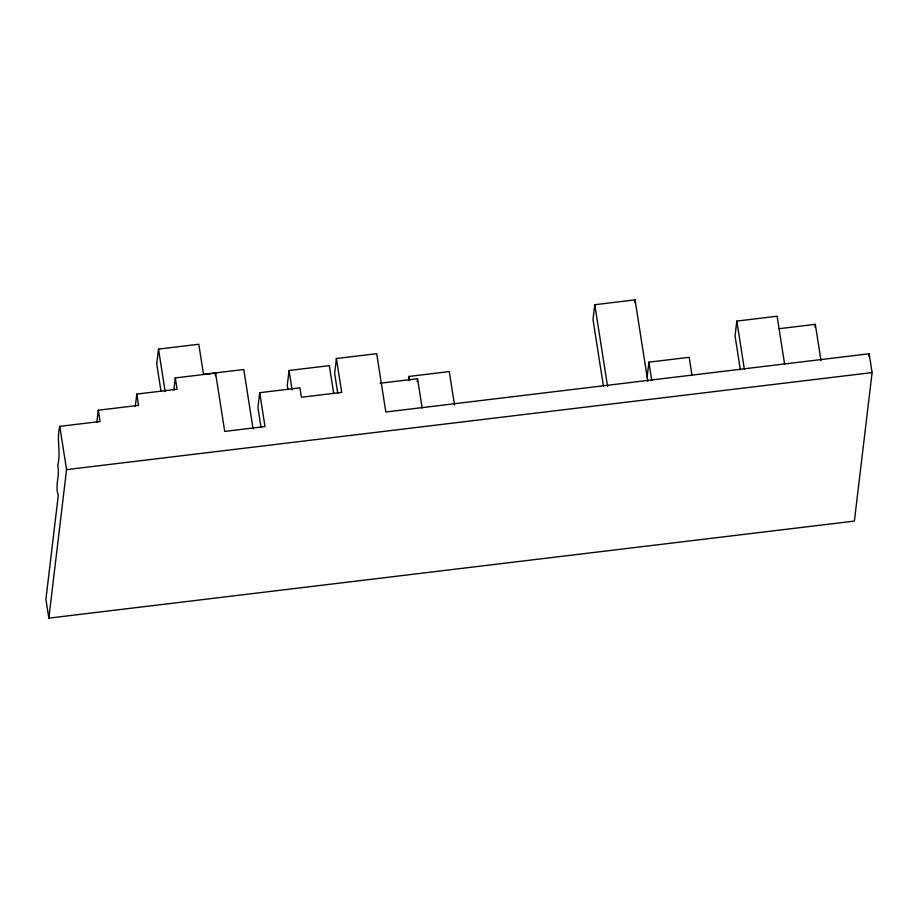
<?xml version="1.0" encoding="UTF-8"?>
<svg xmlns="http://www.w3.org/2000/svg" width="918" height="918" viewBox="0 0 918 918"><rect width="100%" height="100%" fill="white"/><g stroke="black" fill="none" stroke-linecap="round" stroke-linejoin="round"><path stroke-width="1.38" d="M336.413 358.513L341.714 392.388L301.437 397.242L299.968 387.832L259.691 392.686L264.992 426.549L224.715 431.403L215.581 373.075L175.304 377.929L177.071 389.221L136.793 394.074L138.561 405.366L98.283 410.208L100.051 421.5L59.773 426.354C56.296 439.447 61.185 452.379 57.708 465.46C60.175 475.386 54.678 485.461 58.293 495.364L45.9 599.316L48.849 618.135L854.394 521.08L872.1 372.582L869.151 353.763L385.824 411.998L376.69 353.671L336.413 358.513L334.645 373.374L337.732 393.122M48.849 618.135L66.555 469.626L59.773 426.354M96.838 422.36L98.283 410.208M135.348 406.226L136.793 394.074M253.047 428.763L243.775 369.495L203.498 374.349L198.781 344.25L158.504 349.104L156.726 363.953L160.948 390.861M173.858 390.081L175.304 377.929M215.26 375.772L215.581 373.075M259.691 392.686L257.924 407.535L261.01 427.295M333.704 393.535L329.332 365.639L289.055 370.493L287.288 385.342L287.931 389.45M408.521 380.477L409.003 376.426L449.281 371.572L454.525 405.022M417.231 381.418L417.552 378.721L380.052 383.231M647.787 381.2L635.049 299.865L594.772 304.719L593.005 319.567L603.39 385.893M634.728 302.573L635.049 299.865M647.133 377.011L648.9 362.162L689.177 357.309L692.011 375.428M784.615 364.205L777.11 316.228L736.833 321.082L735.054 335.931L740.356 369.793M815 327.037L815.322 324.341L779.21 328.69M868.83 356.459L869.151 353.763M66.555 469.626L872.1 372.582M815.322 324.341L820.979 360.499M736.833 321.082L744.337 369.059M648.9 362.162L651.734 380.281M594.772 304.719L607.59 386.57M417.552 378.721L422.142 408.028M409.003 376.426L409.657 380.626M289.055 370.493L292.119 390.024M158.504 349.104L165.16 391.584"/></g></svg>
